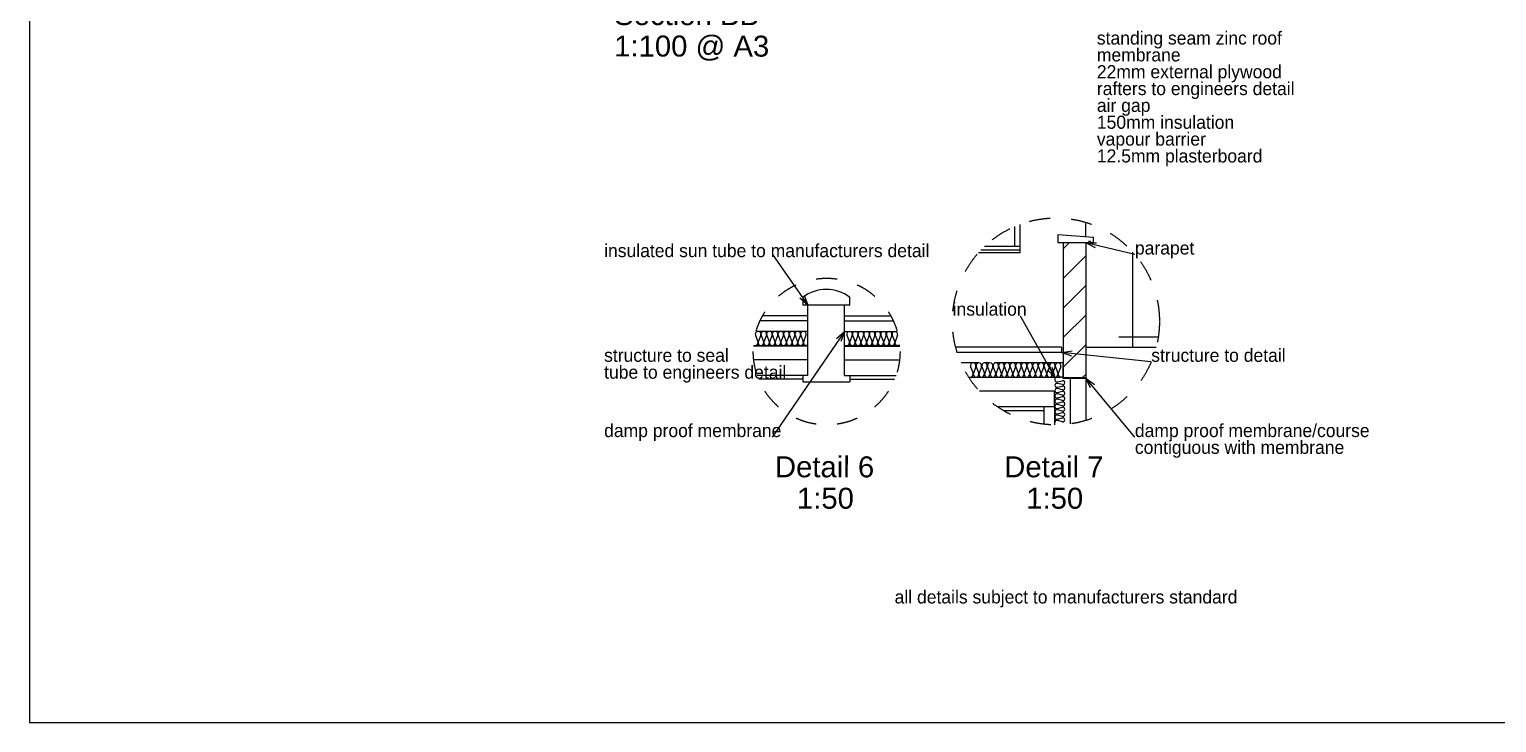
# Model space of a CAD drawing. Header units: millimetres. Extents: x -21022 to 21084, y -14865 to 14865.
# Drawn here: x -21022 to 6976, y -14865 to -1632 of the extents above; entities that cross this region are included whole.
import ezdxf

# ---------------------------------------------------------------- set-up
doc = ezdxf.new("R2010")
doc.units = ezdxf.units.MM
for name, pattern in [('BORDER', [16, 13, -1, 1, -1]), ('CENTER', [16, 9, -2, 3, -2]), ('DOT', [16, 4, -4, 4, -4]), ('HIDDEN', [16, 2, -2, 2, -2, 2, -2, 2, -2])]:
    doc.linetypes.add(name, pattern=pattern)
for name, color, linetype, true_color in [('00_-_SECTIONS', 7, 'Continuous', 0xffffff), ('1', 7, 'Continuous', 0xffffff), ('NEW_GF', 7, 'Continuous', 0xffffff)]:
    doc.layers.add(name, color=color, linetype=linetype, true_color=true_color)
doc.styles.add('ARIAL', font='ARIAL.TTF', dxfattribs={"height": 0.2})

# ---------------------------------------------------------------- blocks, each defined once
blk = doc.blocks.new('8BD55DBD')
at = {"layer": '00_-_SECTIONS', "color": 1, "linetype": 'Continuous', "ltscale": 100}
blk.add_line((0, 0), (430, 0), dxfattribs=at)
blk = doc.blocks.new('F72CB633')
at = {"layer": '00_-_SECTIONS', "color": 1, "linetype": 'Continuous', "ltscale": 100}
for p, q in [((1738, 580), (2616, 580)), ((1738, 480), (2667, 480)), ((0, 10), (33, 10)), ((33, 10), (141, 10)), ((37, 207), (83, 83)), ((91, 83), (87, 64)), ((137, 207), (91, 83)), ((141, 10), (249, 10)), ((145, 207), (191, 83)), ((199, 83), (195, 64)), ((245, 207), (199, 83)), ((249, 10), (357, 10)), ((253, 207), (299, 83)), ((307, 83), (303, 64)), ((353, 207), (307, 83)), ((357, 10), (465, 10)), ((361, 207), (407, 83)), ((415, 83), (411, 64)), ((461, 207), (415, 83)), ((465, 10), (573, 10)), ((469, 207), (515, 83)), ((523, 83), (519, 64)), ((569, 207), (523, 83)), ((573, 10), (681, 10)), ((577, 207), (623, 83)), ((631, 83), (627, 64)), ((677, 207), (631, 83)), ((681, 10), (789, 10)), ((685, 207), (731, 83)), ((739, 83), (735, 64)), ((785, 207), (739, 83)), ((789, 10), (897, 10)), ((793, 207), (839, 83)), ((847, 83), (843, 64)), ((893, 207), (847, 83)), ((897, 10), (1005, 10)), ((901, 207), (947, 83)), ((955, 83), (951, 64)), ((1001, 207), (955, 83)), ((1038, 10), (1005, 10)), ((1038, 10), (1038, 10)), ((1738, 10), (1778, 10)), ((1778, 10), (1886, 10)), ((1782, 207), (1829, 83)), ((1836, 83), (1832, 64)), ((1883, 207), (1836, 83)), ((1886, 10), (1994, 10)), ((1890, 207), (1937, 83)), ((1944, 83), (1940, 64)), ((1991, 207), (1944, 83)), ((1994, 10), (2102, 10)), ((1998, 207), (2045, 83)), ((2052, 83), (2048, 64)), ((2099, 207), (2052, 83)), ((2102, 10), (2210, 10)), ((2106, 207), (2153, 83)), ((2160, 83), (2156, 64)), ((2207, 207), (2160, 83)), ((2210, 10), (2318, 10)), ((2214, 207), (2261, 83)), ((2268, 83), (2264, 64)), ((2315, 207), (2268, 83)), ((2318, 10), (2426, 10)), ((2322, 207), (2369, 83)), ((2376, 83), (2372, 64)), ((2423, 207), (2376, 83)), ((2426, 10), (2534, 10)), ((2430, 207), (2477, 83)), ((2484, 83), (2480, 64)), ((2531, 207), (2484, 83)), ((2534, 10), (2642, 10)), ((2538, 207), (2585, 83)), ((2592, 83), (2588, 64)), ((2639, 207), (2592, 83)), ((2642, 10), (2750, 10)), ((2646, 207), (2693, 83)), ((2700, 83), (2696, 64)), ((2747, 207), (2700, 83)), ((2790, 10), (2750, 10)), ((2790, 10), (2790, 10)), ((1738, 0), (2791, 0))]:
    blk.add_line(p, q, dxfattribs=at)
at = {"layer": '00_-_SECTIONS', "color": 4, "linetype": 'BORDER', "ltscale": 100}
blk.add_line((1738, 280), (2741, 280), dxfattribs=at)
at = {"layer": '00_-_SECTIONS', "color": 1, "linetype": 'Continuous', "ltscale": 100}
for centre, start, end in [((87, 226), 90, 200.7966), ((87, 226), 90, 200.7966), ((87, 226), 339.2034, 90), ((87, 226), 339.2034, 90), ((195, 226), 90, 200.7966), ((195, 226), 90, 200.7966), ((195, 226), 339.2034, 90), ((195, 226), 339.2034, 90), ((303, 226), 90, 200.7966), ((303, 226), 90, 200.7966), ((303, 226), 339.2034, 90), ((303, 226), 339.2034, 90), ((411, 226), 90, 200.7966), ((411, 226), 90, 200.7966), ((411, 226), 339.2034, 90), ((411, 226), 339.2034, 90), ((519, 226), 90, 200.7966), ((519, 226), 90, 200.7966), ((519, 226), 339.2034, 90), ((519, 226), 339.2034, 90), ((627, 226), 90, 200.7966), ((627, 226), 90, 200.7966), ((627, 226), 339.2034, 90), ((627, 226), 339.2034, 90), ((735, 226), 90, 200.7966), ((735, 226), 90, 200.7966), ((735, 226), 339.2034, 90), ((735, 226), 339.2034, 90), ((843, 226), 90, 200.7966), ((843, 226), 90, 200.7966), ((843, 226), 339.2034, 90), ((843, 226), 339.2034, 90), ((951, 226), 90, 200.7966), ((951, 226), 90, 200.7966), ((951, 226), 339.2034, 90), ((951, 226), 339.2034, 90), ((1832, 226), 90, 200.7966), ((1832, 226), 90, 200.7966), ((1832, 226), 339.2034, 90), ((1832, 226), 339.2034, 90), ((1940, 226), 90, 200.7966), ((1940, 226), 90, 200.7966), ((1940, 226), 339.2034, 90), ((1940, 226), 339.2034, 90), ((2048, 226), 90, 200.7966), ((2048, 226), 90, 200.7966), ((2048, 226), 339.2034, 90), ((2048, 226), 339.2034, 90), ((2156, 226), 90, 200.7966), ((2156, 226), 90, 200.7966), ((2156, 226), 339.2034, 90), ((2156, 226), 339.2034, 90), ((2264, 226), 90, 200.7966), ((2264, 226), 90, 200.7966), ((2264, 226), 339.2034, 90), ((2264, 226), 339.2034, 90), ((2372, 226), 90, 200.7966), ((2372, 226), 90, 200.7966), ((2372, 226), 339.2034, 90), ((2372, 226), 339.2034, 90), ((2480, 226), 90, 200.7966), ((2480, 226), 90, 200.7966), ((2480, 226), 339.2034, 90), ((2480, 226), 339.2034, 90), ((2588, 226), 90, 200.7966), ((2588, 226), 90, 200.7966), ((2588, 226), 339.2034, 90), ((2588, 226), 339.2034, 90), ((2696, 226), 90, 200.7966), ((2696, 226), 90, 200.7966), ((2696, 226), 339.2034, 90), ((2696, 226), 339.2034, 90), ((33, 64), 270, 0), ((33, 64), 270, 0), ((33, 64), 0, 20.7966), ((33, 64), 0, 20.7966), ((141, 64), 180, 270), ((141, 64), 180, 270), ((141, 64), 270, 0), ((141, 64), 270, 0), ((141, 64), 0, 20.7966), ((141, 64), 0, 20.7966), ((249, 64), 180, 270), ((249, 64), 180, 270), ((249, 64), 270, 0), ((249, 64), 270, 0), ((249, 64), 0, 20.7966), ((249, 64), 0, 20.7966), ((357, 64), 180, 270), ((357, 64), 180, 270), ((357, 64), 270, 0), ((357, 64), 270, 0), ((357, 64), 0, 20.7966), ((357, 64), 0, 20.7966), ((465, 64), 180, 270), ((465, 64), 180, 270), ((465, 64), 270, 0), ((465, 64), 270, 0), ((465, 64), 0, 20.7966), ((465, 64), 0, 20.7966), ((573, 64), 180, 270), ((573, 64), 180, 270), ((573, 64), 270, 0), ((573, 64), 270, 0), ((573, 64), 0, 20.7966), ((573, 64), 0, 20.7966), ((681, 64), 180, 270), ((681, 64), 180, 270), ((681, 64), 270, 0), ((681, 64), 270, 0), ((681, 64), 0, 20.7966), ((681, 64), 0, 20.7966), ((789, 64), 180, 270), ((789, 64), 180, 270), ((789, 64), 270, 0), ((789, 64), 270, 0), ((789, 64), 0, 20.7966), ((789, 64), 0, 20.7966), ((897, 64), 180, 270), ((897, 64), 180, 270), ((897, 64), 270, 0), ((897, 64), 270, 0), ((897, 64), 0, 20.7966), ((897, 64), 0, 20.7966), ((1005, 64), 180, 270), ((1005, 64), 180, 270), ((1778, 64), 270, 0), ((1778, 64), 270, 0), ((1778, 64), 0, 20.7966), ((1778, 64), 0, 20.7966), ((1886, 64), 180, 270), ((1886, 64), 180, 270), ((1886, 64), 270, 0), ((1886, 64), 270, 0), ((1886, 64), 0, 20.7966), ((1886, 64), 0, 20.7966), ((1994, 64), 180, 270), ((1994, 64), 180, 270), ((1994, 64), 270, 0), ((1994, 64), 270, 0), ((1994, 64), 0, 20.7966), ((1994, 64), 0, 20.7966), ((2102, 64), 180, 270), ((2102, 64), 180, 270), ((2102, 64), 270, 0), ((2102, 64), 270, 0), ((2102, 64), 0, 20.7966), ((2102, 64), 0, 20.7966), ((2210, 64), 180, 270), ((2210, 64), 180, 270), ((2210, 64), 270, 0), ((2210, 64), 270, 0), ((2210, 64), 0, 20.7966), ((2210, 64), 0, 20.7966), ((2318, 64), 180, 270), ((2318, 64), 180, 270), ((2318, 64), 270, 0), ((2318, 64), 270, 0), ((2318, 64), 0, 20.7966), ((2318, 64), 0, 20.7966), ((2426, 64), 180, 270), ((2426, 64), 180, 270), ((2426, 64), 270, 0), ((2426, 64), 270, 0), ((2426, 64), 0, 20.7966), ((2426, 64), 0, 20.7966), ((2534, 64), 180, 270), ((2534, 64), 180, 270), ((2534, 64), 270, 0), ((2534, 64), 270, 0), ((2534, 64), 0, 20.7966), ((2534, 64), 0, 20.7966), ((2642, 64), 180, 270), ((2642, 64), 180, 270), ((2642, 64), 270, 0), ((2642, 64), 270, 0), ((2642, 64), 0, 20.7966), ((2642, 64), 0, 20.7966), ((2750, 64), 180, 270), ((2750, 64), 180, 270)]:
    blk.add_arc(centre, 54, start, end, dxfattribs=at)
blk = doc.blocks.new('13E8AF35')
at = {"layer": 'NEW_GF', "color": 1, "linetype": 'Continuous', "ltscale": 100}
for p, q in [((0, 29730), (0, 0)), ((0, 0), (42045, 0))]:
    blk.add_line(p, q, dxfattribs=at)
at = {"layer": 'NEW_GF'}
blk.add_attdef('Sfb', (0, 0), '', height=1, dxfattribs=at)
blk = doc.blocks.new('30B77914')
at = {"layer": '00_-_SECTIONS', "color": 1, "linetype": 'Continuous', "ltscale": 100}
for p, q in [((2022, 590), (0, 590)), ((2022, 590), (2022, 490)), ((2022, 490), (28, 490)), ((247, 20), (280, 20)), ((1892, 10), (254, 10)), ((280, 20), (388, 20)), ((284, 217), (331, 93)), ((338, 93), (334, 74)), ((385, 217), (338, 93)), ((388, 20), (496, 20)), ((392, 217), (439, 93)), ((446, 93), (442, 74)), ((493, 217), (446, 93)), ((496, 20), (604, 20)), ((500, 217), (547, 93)), ((554, 93), (550, 74)), ((601, 217), (554, 93)), ((604, 20), (712, 20)), ((608, 217), (655, 93)), ((662, 93), (658, 74)), ((709, 217), (662, 93)), ((712, 20), (820, 20)), ((716, 217), (763, 93)), ((770, 93), (766, 74)), ((817, 217), (770, 93)), ((820, 20), (928, 20)), ((824, 217), (871, 93)), ((878, 93), (874, 74)), ((925, 217), (878, 93)), ((928, 20), (1036, 20)), ((932, 217), (979, 93)), ((986, 93), (982, 74)), ((1033, 217), (986, 93)), ((1036, 20), (1144, 20)), ((1040, 217), (1087, 93)), ((1094, 93), (1090, 74)), ((1141, 217), (1094, 93)), ((1144, 20), (1252, 20)), ((1148, 217), (1195, 93)), ((1202, 93), (1198, 74)), ((1249, 217), (1202, 93)), ((1252, 20), (1360, 20)), ((1256, 217), (1303, 93)), ((1310, 93), (1306, 74)), ((1357, 217), (1310, 93)), ((1360, 20), (1468, 20)), ((1364, 217), (1411, 93)), ((1418, 93), (1414, 74)), ((1465, 217), (1418, 93)), ((1468, 20), (1576, 20)), ((1472, 217), (1519, 93)), ((1526, 93), (1522, 74)), ((1573, 217), (1526, 93)), ((1576, 20), (1684, 20)), ((1580, 217), (1627, 93)), ((1634, 93), (1630, 74)), ((1681, 217), (1634, 93)), ((1684, 20), (1792, 20)), ((1688, 217), (1735, 93)), ((1742, 93), (1738, 74)), ((1789, 217), (1742, 93)), ((1792, 20), (1900, 20)), ((1796, 217), (1843, 93)), ((1850, 93), (1846, 74)), ((1897, 217), (1850, 93)), ((1900, 20), (2008, 20)), ((1904, 217), (1951, 93)), ((1958, 93), (1954, 74)), ((2005, 217), (1958, 93)), ((2042, 20), (2008, 20)), ((2042, 20), (2042, 20))]:
    blk.add_line(p, q, dxfattribs=at)
at = {"layer": '00_-_SECTIONS', "color": 4, "linetype": 'BORDER', "ltscale": 100}
for p, q in [((2042, 290), (103, 290)), ((2042, 290), (2042, 0)), ((2042, 0), (2482, 0))]:
    blk.add_line(p, q, dxfattribs=at)
at = {"layer": '00_-_SECTIONS', "color": 1, "linetype": 'Continuous', "ltscale": 100}
for centre, start, end in [((334, 236), 90, 200.7966), ((334, 236), 90, 200.7966), ((334, 236), 339.2034, 90), ((334, 236), 339.2034, 90), ((442, 236), 90, 200.7966), ((442, 236), 90, 200.7966), ((442, 236), 339.2034, 90), ((442, 236), 339.2034, 90), ((550, 236), 90, 200.7966), ((550, 236), 90, 200.7966), ((550, 236), 339.2034, 90), ((550, 236), 339.2034, 90), ((658, 236), 90, 200.7966), ((658, 236), 90, 200.7966), ((658, 236), 339.2034, 90), ((658, 236), 339.2034, 90), ((766, 236), 90, 200.7966), ((766, 236), 90, 200.7966), ((766, 236), 339.2034, 90), ((766, 236), 339.2034, 90), ((874, 236), 90, 200.7966), ((874, 236), 90, 200.7966), ((874, 236), 339.2034, 90), ((874, 236), 339.2034, 90), ((982, 236), 90, 200.7966), ((982, 236), 90, 200.7966), ((982, 236), 339.2034, 90), ((982, 236), 339.2034, 90), ((1090, 236), 90, 200.7966), ((1090, 236), 90, 200.7966), ((1090, 236), 339.2034, 90), ((1090, 236), 339.2034, 90), ((1198, 236), 90, 200.7966), ((1198, 236), 90, 200.7966), ((1198, 236), 339.2034, 90), ((1198, 236), 339.2034, 90), ((1306, 236), 90, 200.7966), ((1306, 236), 90, 200.7966), ((1306, 236), 339.2034, 90), ((1306, 236), 339.2034, 90), ((1414, 236), 90, 200.7966), ((1414, 236), 90, 200.7966), ((1414, 236), 339.2034, 90), ((1414, 236), 339.2034, 90), ((1522, 236), 90, 200.7966), ((1522, 236), 90, 200.7966), ((1522, 236), 339.2034, 90), ((1522, 236), 339.2034, 90), ((1630, 236), 90, 200.7966), ((1630, 236), 90, 200.7966), ((1630, 236), 339.2034, 90), ((1630, 236), 339.2034, 90), ((1738, 236), 90, 200.7966), ((1738, 236), 90, 200.7966), ((1738, 236), 339.2034, 90), ((1738, 236), 339.2034, 90), ((1846, 236), 90, 200.7966), ((1846, 236), 90, 200.7966), ((1846, 236), 339.2034, 90), ((1846, 236), 339.2034, 90), ((1954, 236), 90, 200.7966), ((1954, 236), 90, 200.7966), ((1954, 236), 339.2034, 90), ((1954, 236), 339.2034, 90), ((280, 74), 270, 0), ((280, 74), 270, 0), ((280, 74), 0, 20.7966), ((280, 74), 0, 20.7966), ((388, 74), 180, 270), ((388, 74), 180, 270), ((388, 74), 270, 0), ((388, 74), 270, 0), ((388, 74), 0, 20.7966), ((388, 74), 0, 20.7966), ((496, 74), 180, 270), ((496, 74), 180, 270), ((496, 74), 270, 0), ((496, 74), 270, 0), ((496, 74), 0, 20.7966), ((496, 74), 0, 20.7966), ((604, 74), 180, 270), ((604, 74), 180, 270), ((604, 74), 270, 0), ((604, 74), 270, 0), ((604, 74), 0, 20.7966), ((604, 74), 0, 20.7966), ((712, 74), 180, 270), ((712, 74), 180, 270), ((712, 74), 270, 0), ((712, 74), 270, 0), ((712, 74), 0, 20.7966), ((712, 74), 0, 20.7966), ((820, 74), 180, 270), ((820, 74), 180, 270), ((820, 74), 270, 0), ((820, 74), 270, 0), ((820, 74), 0, 20.7966), ((820, 74), 0, 20.7966), ((928, 74), 180, 270), ((928, 74), 180, 270), ((928, 74), 270, 0), ((928, 74), 270, 0), ((928, 74), 0, 20.7966), ((928, 74), 0, 20.7966), ((1036, 74), 180, 270), ((1036, 74), 180, 270), ((1036, 74), 270, 0), ((1036, 74), 270, 0), ((1036, 74), 0, 20.7966), ((1036, 74), 0, 20.7966), ((1144, 74), 180, 270), ((1144, 74), 180, 270), ((1144, 74), 270, 0), ((1144, 74), 270, 0), ((1144, 74), 0, 20.7966), ((1144, 74), 0, 20.7966), ((1252, 74), 180, 270), ((1252, 74), 180, 270), ((1252, 74), 270, 0), ((1252, 74), 270, 0), ((1252, 74), 0, 20.7966), ((1252, 74), 0, 20.7966), ((1360, 74), 180, 270), ((1360, 74), 180, 270), ((1360, 74), 270, 0), ((1360, 74), 270, 0), ((1360, 74), 0, 20.7966), ((1360, 74), 0, 20.7966), ((1468, 74), 180, 270), ((1468, 74), 180, 270), ((1468, 74), 270, 0), ((1468, 74), 270, 0), ((1468, 74), 0, 20.7966), ((1468, 74), 0, 20.7966), ((1576, 74), 180, 270), ((1576, 74), 180, 270), ((1576, 74), 270, 0), ((1576, 74), 270, 0), ((1576, 74), 0, 20.7966), ((1576, 74), 0, 20.7966), ((1684, 74), 180, 270), ((1684, 74), 180, 270), ((1684, 74), 270, 0), ((1684, 74), 270, 0), ((1684, 74), 0, 20.7966), ((1684, 74), 0, 20.7966), ((1792, 74), 180, 270), ((1792, 74), 180, 270), ((1792, 74), 270, 0), ((1792, 74), 270, 0), ((1792, 74), 0, 20.7966), ((1792, 74), 0, 20.7966), ((1900, 74), 180, 270), ((1900, 74), 180, 270), ((1900, 74), 270, 0), ((1900, 74), 270, 0), ((1900, 74), 0, 20.7966), ((1900, 74), 0, 20.7966), ((2008, 74), 180, 270), ((2008, 74), 180, 270)]:
    blk.add_arc(centre, 54, start, end, dxfattribs=at)
blk = doc.blocks.new('FEBDA66C')
at = {"layer": '00_-_SECTIONS', "color": 4, "linetype": 'BORDER', "ltscale": 100}
blk.add_line((1039, 280), (50, 280), dxfattribs=at)
at = {"layer": '00_-_SECTIONS', "color": 1, "linetype": 'Continuous', "ltscale": 100}
for p, q in [((1039, 480), (124, 480)), ((1039, 0), (0, 0))]:
    blk.add_line(p, q, dxfattribs=at)
blk = doc.blocks.new('E16711BC')
at = {"layer": '00_-_SECTIONS', "color": 2, "linetype": 'HIDDEN', "ltscale": 100}
for p, q in [((4227, 15309), (4627, 15309)), ((4227, 15209), (4227, 15309)), ((4627, 15209), (4227, 15209)), ((4627, 15309), (4627, 15209))]:
    blk.add_line(p, q, dxfattribs=at)
at = {"layer": '00_-_SECTIONS', "color": 1, "linetype": 'Continuous', "ltscale": 100}
blk.add_circle((50, 15259), 50, dxfattribs=at)
blk.add_arc((50, 15259), 50, 0, 0, dxfattribs=at)
at = {"layer": '00_-_SECTIONS', "color": 15, "linetype": 'Continuous', "ltscale": 100, "style": 'ARIAL'}
for s, p in [('Wood Burning Stove', (250, 11816)), ('Section BB', (7783, 9408)), ('1:100 @ A3', (7783, 8808)), ('Detail 6', (10851, 777)), ('Detail 7', (15226, 777)), ('1:50', (11271, 177)), ('1:50', (15646, 177))]:
    blk.add_text(s, height=400, rotation=359.9494, dxfattribs=at).set_placement(p)
at = {"layer": '00_-_SECTIONS'}
blk.add_attdef('Sfb', (0, 0), '', height=1, dxfattribs=at)
blk = doc.blocks.new('14D8E949')
at = {"layer": '00_-_SECTIONS', "linetype": 'Continuous', "ltscale": 100}
h = blk.add_hatch(dxfattribs=at)
h.set_pattern_fill('_USER', color=1, scale=400, angle=45, style=0, pattern_type=0)
h.set_pattern_definition([(45, (0, 0), (-282.843, 282.843), [])])
h.paths.add_polyline_path([(1618, 904), (1618, 3474), (2048, 3474), (2048, 1484), (2048, 904)])
at = {"layer": '00_-_SECTIONS', "color": 1, "linetype": 'Continuous', "ltscale": 100}
for p, q in [((696, 3404), (696, 3788)), ((796, 3404), (116, 3404)), ((796, 3334), (46, 3334)), ((1458, 904), (1458, 857)), ((1505, 820), (1601, 844)), ((1748, 894), (1748, 18)), ((1601, 770), (1505, 793)), ((1505, 719), (1601, 742)), ((1601, 668), (1505, 692)), ((1505, 618), (1601, 641)), ((1601, 567), (1505, 590)), ((1448, 344), (1448, 0)), ((1505, 516), (1601, 540)), ((1601, 466), (1505, 489)), ((1505, 415), (1601, 438)), ((1601, 364), (1505, 388)), ((1505, 314), (1601, 337)), ((1601, 263), (1505, 286)), ((1248, 269), (484, 269)), ((1458, 0), (1458, 47)), ((1505, 212), (1601, 236)), ((1601, 162), (1505, 185)), ((1505, 111), (1601, 134)), ((1601, 60), (1505, 84)), ((1458, 0), (1458, 0))]:
    blk.add_line(p, q, dxfattribs=at)
at = {"layer": '00_-_SECTIONS', "color": 2, "linetype": 'Continuous', "ltscale": 100}
for p, q in [((796, 3284), (796, 3828)), ((2048, 3598), (2048, 3866)), ((796, 3284), (0, 3284)), ((2948, 1484), (2948, 3295))]:
    blk.add_line(p, q, dxfattribs=at)
at = {"layer": '00_-_SECTIONS', "color": 3, "linetype": 'Continuous', "ltscale": 100}
for p, q in [((2048, 3474), (1618, 3474)), ((1618, 3474), (1618, 904)), ((2048, 3474), (2048, 84)), ((1248, 344), (1248, 13))]:
    blk.add_line(p, q, dxfattribs=at)
at = {"layer": '00_-_SECTIONS', "color": 4, "linetype": 'Continuous', "ltscale": 100}
blk.add_line((2048, 1484), (3392, 1484), dxfattribs=at)
at = {"layer": '00_-_SECTIONS', "color": 1, "linetype": 'Continuous', "ltscale": 100}
for centre, start, end in [((1496, 857), 180, 283.5697), ((1496, 857), 180, 283.5697), ((1610, 807), 256.4303, 103.5697), ((1610, 807), 256.4303, 103.5697), ((1496, 756), 76.4303, 180), ((1496, 756), 76.4303, 180), ((1496, 756), 180, 283.5697), ((1496, 756), 180, 283.5697), ((1496, 655), 76.4303, 180), ((1496, 655), 76.4303, 180), ((1496, 655), 180, 283.5697), ((1496, 655), 180, 283.5697), ((1496, 553), 76.4303, 180), ((1496, 553), 76.4303, 180), ((1610, 705), 256.4303, 103.5697), ((1610, 705), 256.4303, 103.5697), ((1610, 604), 256.4303, 103.5697), ((1610, 604), 256.4303, 103.5697), ((1496, 553), 180, 283.5697), ((1496, 553), 180, 283.5697), ((1496, 452), 76.4303, 180), ((1496, 452), 76.4303, 180), ((1496, 452), 180, 283.5697), ((1496, 452), 180, 283.5697), ((1496, 351), 76.4303, 180), ((1496, 351), 76.4303, 180), ((1496, 351), 180, 283.5697), ((1496, 351), 180, 283.5697), ((1496, 249), 76.4303, 180), ((1496, 249), 76.4303, 180), ((1610, 503), 256.4303, 103.5697), ((1610, 503), 256.4303, 103.5697), ((1610, 401), 256.4303, 103.5697), ((1610, 401), 256.4303, 103.5697), ((1610, 300), 256.4303, 103.5697), ((1610, 300), 256.4303, 103.5697), ((1496, 249), 180, 283.5697), ((1496, 249), 180, 283.5697), ((1496, 148), 76.4303, 180), ((1496, 148), 76.4303, 180), ((1496, 148), 180, 283.5697), ((1496, 148), 180, 283.5697), ((1496, 47), 76.4303, 180), ((1496, 47), 76.4303, 180), ((1610, 199), 256.4303, 103.5697), ((1610, 199), 256.4303, 103.5697), ((1610, 97), 256.4303, 103.5697), ((1610, 97), 256.4303, 103.5697)]:
    blk.add_arc(centre, 38, start, end, dxfattribs=at)
at = {"layer": '00_-_SECTIONS'}
blk.add_attdef('Sfb', (0, 0), '', height=1, dxfattribs=at)
blk = doc.blocks.new('4BF83E35')
at = {"layer": '00_-_SECTIONS', "color": 1, "linetype": 'Continuous', "ltscale": 100}
for p, q in [((0, 1615), (0, 1465)), ((900, 1465), (0, 1465)), ((100, 125), (100, 1465)), ((800, 125), (800, 1465)), ((900, 1465), (900, 1615)), ((0, 125), (0, 0)), ((900, 125), (900, 0)), ((0, 0), (900, 0))]:
    blk.add_line(p, q, dxfattribs=at)
blk.add_arc((449, 1026), 739, 52.4563, 127.2924, dxfattribs=at)
blk.add_arc((449, 1026), 739, 52.4563, 127.2924, dxfattribs=at)
blk = doc.blocks.new('1083C5C6')
at = {"layer": '00_-_SECTIONS', "color": 1, "linetype": 'Continuous', "ltscale": 100}
for p, q in [((939, 1215), (75, 1215)), ((839, 0), (0, 0)), ((1739, 0), (2592, 0))]:
    blk.add_line(p, q, dxfattribs=at)
at = {"layer": '00_-_SECTIONS'}
blk.add_attdef('Sfb', (0, 0), '', height=1, dxfattribs=at)
blk = doc.blocks.new('367563BB')
at = {"layer": '00_-_SECTIONS', "color": 1, "linetype": 'Continuous', "ltscale": 100}
for p, q in [((10704, 6769), (11384, 5802)), ((17622, 6769), (16685, 6991)), ((15433, 5602), (16095, 4421)), ((10704, 3285), (12084, 5302)), ((17934, 4721), (16225, 4901)), ((17622, 3285), (16685, 4411))]:
    blk.add_line(p, q, dxfattribs=at)
at = {"layer": '00_-_SECTIONS', "color": 15, "linetype": 'Continuous', "ltscale": 100}
for s, p in [('standing seam zinc roof', (16896, 10776)), ('membrane', (16896, 10455)), ('22mm external plywood', (16896, 10133)), ('rafters to engineers detail', (16896, 9812)), ('air gap', (16896, 9491)), ('150mm insulation', (16896, 9169)), ('vapour barrier', (16896, 8848)), ('12.5mm plasterboard', (16896, 8526)), ('parapet', (17622, 6769)), ('insulated sun tube to manufacturers detail', (7494, 6719)), ('insulation', (14144, 5602)), ('structure to seal', (7494, 4721)), ('structure to detail', (17934, 4721)), ('tube to engineers detail', (7494, 4399)), ('damp proof membrane', (7494, 3285)), ('damp proof membrane/course', (17622, 3285)), ('contiguous with membrane', (17622, 2964)), ('all details subject to manufacturers standard', (13037, 109))]:
    blk.add_text(s, height=250, dxfattribs=at).set_placement(p)
at = {"layer": '00_-_SECTIONS'}
blk.add_attdef('Sfb', (0, 0), '', height=1, dxfattribs=at)
blk = doc.blocks.new('35DD7C5D')
at = {"layer": '00_-_SECTIONS', "color": 3, "linetype": 'Continuous', "ltscale": 100}
for p, q in [((1428, 300), (0, 300)), ((1428, 300), (1428, 0)), ((1428, 0), (345, 0))]:
    blk.add_line(p, q, dxfattribs=at)
at = {"layer": '00_-_SECTIONS'}
blk.add_attdef('Sfb', (0, 0), '', height=1, dxfattribs=at)
blk = doc.blocks.new('AA3B5430')
at = {"layer": '1', "color": 2, "linetype": 'DOT', "ltscale": 100}
blk.add_circle((1400, 1400), 1400, dxfattribs=at)
blk.add_arc((1400, 1400), 1400, 0, 0, dxfattribs=at)
blk = doc.blocks.new('A5B87559')
at = {"layer": '1', "color": 2, "linetype": 'DOT', "ltscale": 100}
blk.add_circle((1975, 1975), 1975, dxfattribs=at)
blk.add_arc((1975, 1975), 1975, 0, 0, dxfattribs=at)
blk = doc.blocks.new('00DFEFC4')
at = {"layer": '00_-_SECTIONS', "color": 8, "linetype": 'CENTER', "ltscale": 100}
blk.add_line((0, 0), (754, 0), dxfattribs=at)
at = {"layer": '00_-_SECTIONS'}
blk.add_attdef('Sfb', (0, 0), '', height=1, dxfattribs=at)
blk = doc.blocks.new('E19C180F')
at = {"layer": '00_-_SECTIONS', "color": 3, "linetype": 'Continuous', "ltscale": 100}
for p, q in [((0, 150), (680, 100)), ((0, 150), (0, 150)), ((0, 150), (0, 0)), ((0, 0), (585, 0)), ((625, 0), (680, 0)), ((680, 0), (680, 100))]:
    blk.add_line(p, q, dxfattribs=at)
blk.add_arc((605, 0), 20, 0, 180, dxfattribs=at)
blk.add_arc((605, 0), 20, 0, 180, dxfattribs=at)
at = {"layer": '00_-_SECTIONS'}
blk.add_attdef('Sfb', (0, 0), '', height=1, dxfattribs=at)
blk = doc.blocks.new('6BCB9CE5')
at = {"layer": '00_-_SECTIONS', "color": 3, "linetype": 'Continuous', "ltscale": 100}
for p, q in [((1034, 300), (0, 300)), ((1734, 300), (2783, 300)), ((1034, 0), (67, 0)), ((1734, 0), (2716, 0))]:
    blk.add_line(p, q, dxfattribs=at)
at = {"layer": '00_-_SECTIONS'}
blk.add_attdef('Sfb', (0, 0), '', height=1, dxfattribs=at)
blk = doc.blocks.new('C63DFBE3')
at = {"layer": '1', "color": 2, "linetype": 'Continuous', "ltscale": 100}
for p, q in [((0, 56), (154, 193)), ((154, 193), (83, 0))]:
    blk.add_line(p, q, dxfattribs=at)
blk = doc.blocks.new('97B32ECA')
at = {"layer": '1', "color": 2, "linetype": 'Continuous', "ltscale": 100}
for p, q in [((90, 0), (0, 186)), ((0, 186), (166, 64))]:
    blk.add_line(p, q, dxfattribs=at)
blk = doc.blocks.new('A2661C93')
at = {"layer": '1', "color": 2, "linetype": 'Continuous', "ltscale": 100}
for p, q in [((0, 71), (204, 99)), ((194, 0), (0, 71))]:
    blk.add_line(p, q, dxfattribs=at)
blk = doc.blocks.new('AE4BFE0E')
at = {"layer": '1', "color": 2, "linetype": 'Continuous', "ltscale": 100}
for p, q in [((156, 0), (0, 135)), ((82, 192), (156, 0))]:
    blk.add_line(p, q, dxfattribs=at)
blk = doc.blocks.new('568F6E91')
at = {"layer": '1', "color": 2, "linetype": 'Continuous', "ltscale": 100}
for p, q in [((0, 95), (206, 97)), ((183, 0), (0, 95))]:
    blk.add_line(p, q, dxfattribs=at)
blk = doc.blocks.new('EBE6765F')
at = {"layer": '1', "color": 2, "linetype": 'Continuous', "ltscale": 100}
for p, q in [((156, 0), (0, 135)), ((82, 192), (156, 0))]:
    blk.add_line(p, q, dxfattribs=at)
blk = doc.blocks.new('2CF3EEA1')
at = {"layer": '1', "color": 2, "linetype": 'Continuous', "ltscale": 100}
for p, q in [((141, 0), (0, 150)), ((87, 199), (141, 0))]:
    blk.add_line(p, q, dxfattribs=at)

msp = doc.modelspace()

# ---------------------------------------------------------------- block references
at = {"layer": '00_-_SECTIONS'}
for name, p in [('367563BB', (-17549, -12699)), ('E16711BC', (-17647, -10958)), ('14D8E949', (-2912, -9182)), ('E19C180F', (-1395, -5698)), ('4BF83E35', (-6266, -8362)), ('FEBDA66C', (-7205, -7677)), ('F72CB633', (-7204, -7677)), ('1083C5C6', (-7104, -8312)), ('00DFEFC4', (-235, -7503)), ('30B77914', (-3347, -8288)), ('6BCB9CE5', (-7200, -8237)), ('8BD55DBD', (-1295, -8278)), ('35DD7C5D', (-2893, -8838))]:
    msp.add_blockref(name, p, dxfattribs=at)
at = {"layer": '1'}
for name, p in [('A5B87559', (-3409, -9182)), ('568F6E91', (-865, -5803)), ('AA3B5430', (-7209, -9182)), ('AE4BFE0E', (-6322, -6897)), ('EBE6765F', (-6322, -6897)), ('C63DFBE3', (-5620, -7590)), ('A2661C93', (-1325, -7869)), ('2CF3EEA1', (-1596, -8278)), ('97B32ECA', (-865, -8474))]:
    msp.add_blockref(name, p, dxfattribs=at)
at = {"layer": 'NEW_GF'}
msp.add_blockref('13E8AF35', (-21022, -14865), dxfattribs=at)

doc.saveas('drawing.dxf')
